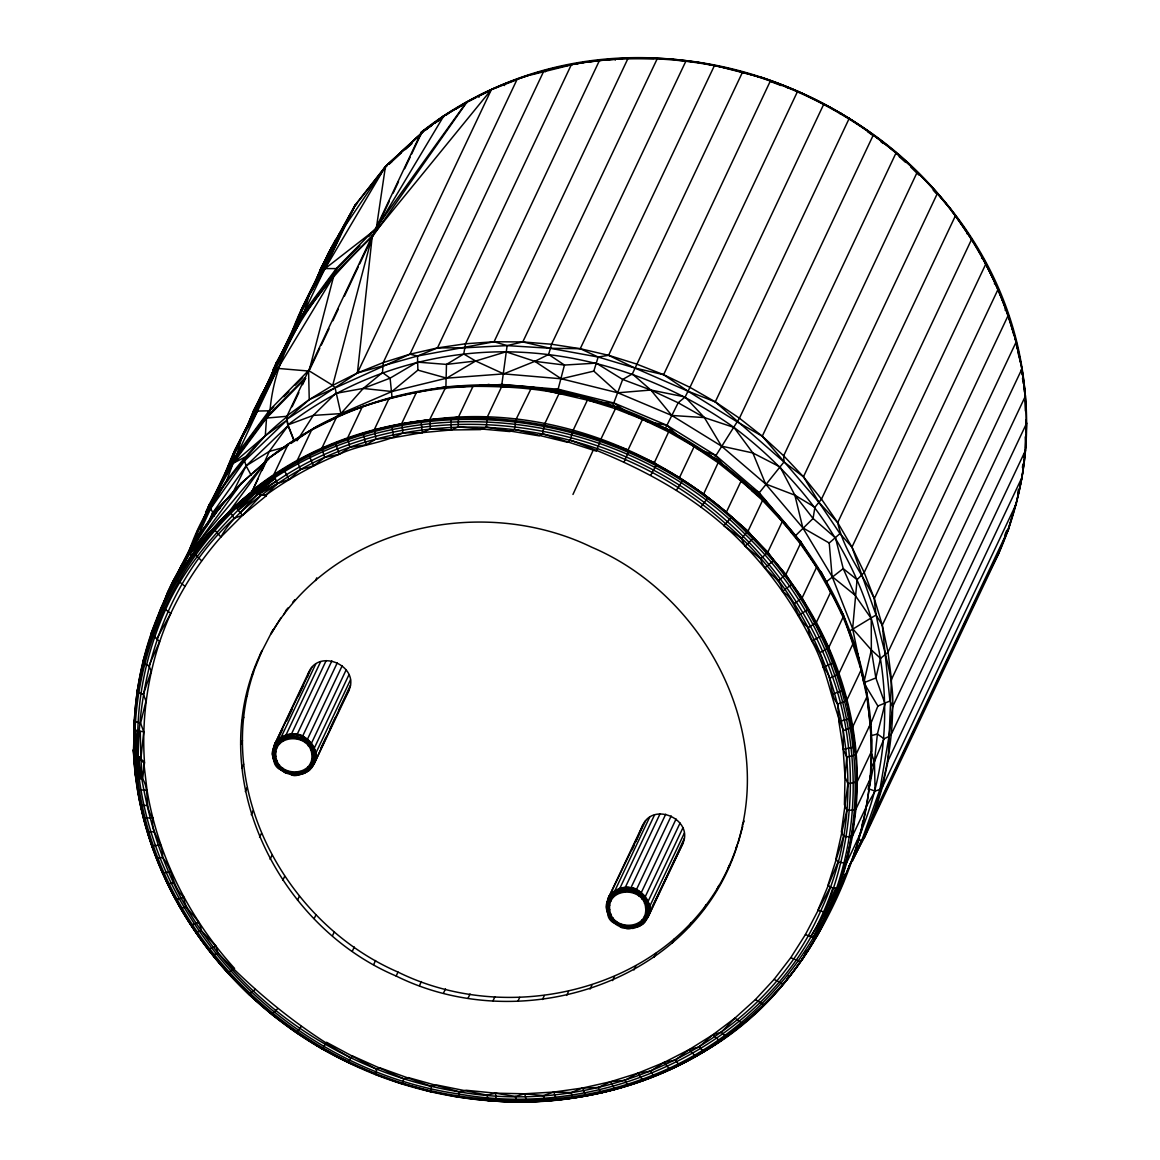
<?xml version="1.0" encoding="UTF-8"?>
<svg xmlns="http://www.w3.org/2000/svg" width="1160" height="1160" viewBox="0 0 1160 1160"><rect width="100%" height="100%" fill="white"/><g stroke="black" fill="none" stroke-linecap="round" stroke-linejoin="round"><path stroke-width="1.5" d="M262 470.568L266.553 460.911L229.738 511.009L213.585 528.684L220.893 537.037L242.57 515.272L266.438 495.639L255.084 493.435C219.443 527.539 185.353 564.456 165.3 610.232C144.84 655.893 135.401 706.338 138.127 756.291L138.635 757.654C146.653 818.974 165.053 879.802 201.304 930.639C260.507 1016.595 356.192 1075.581 459.128 1091.806C601.431 1116.891 760.612 1047.103 820.482 911.427C882.615 779.389 834.17 616.062 725.725 523.812C601.953 411.655 397.358 390.587 262.392 494.61L261.478 494.914C245.935 507.007 230.434 519.39 220.893 537.037C200.694 559.976 183.816 585.626 170.825 613.292C149.799 659.982 140.954 711.718 144.507 762.743L136.184 753.913L134.183 749.824C132.356 700.654 141.709 651.21 161.922 606.317C183.657 562.615 206.93 518.128 241.439 483.096L268.743 458.925L241.439 483.096L218.936 507.659C194.561 537.182 180.612 573.185 161.922 606.317L161.298 609.087L174.377 580.421L176.479 579.376C196.489 545.997 221.444 515.635 252.097 491.477L266.075 460.375C352.77 390.485 472.555 369.199 579.783 395.937C721.201 430.838 842.407 548.477 867.042 694.144C882.238 778.027 859.357 863.794 816.814 936.41C789.945 983.419 750.926 1023.221 704.627 1051.279C598.226 1116.514 459.331 1116.862 348.363 1062.632C228.68 1006.14 138.707 884.268 133.429 750.317L134.981 746.576M134.183 749.824L133.458 749.795C136.981 832.372 172.608 911.745 227.636 972.834L234.567 968.411C189.588 918.749 158.079 856.704 147.073 790.453L137.547 789.554C147.537 850.135 174.203 907.54 212.845 955.144L218.036 953.07C257.201 994.135 301.368 1029.63 350.668 1057.877L352.887 1056.137L403.752 1078.843L408.334 1077.596L459.128 1091.806L466.175 1090.269L495.479 1093.184L515.374 1096.418L524.784 1093.779L553.871 1092.053L582.552 1088.022L610.595 1081.715L637.84 1073.174L664.071 1062.458L689.112 1049.64L712.805 1034.822L734.962 1018.088L755.435 999.558L774.082 979.373L790.772 957.667L805.403 934.597L830.313 887.154L828.037 885.008L843.552 836.389L841.362 831.981L847.945 783.725L845.016 776.982L843.16 749.23L843.407 730.495C831.401 701.409 827.268 669.059 811.783 641.001C794.672 606.143 772.067 574.157 745.213 546.128C697.566 495.465 634.607 463.884 570.198 440.176L567.979 442.38L514.46 429.345L509.849 431.563L458.214 426.923L451.284 429.954L422.341 432.622L402.882 432.941C383.047 443.396 359.644 444.512 339.314 454.256C313.316 464.913 288.666 478.572 265.945 495.102L277.515 483.502L289.029 479.486L300.454 469.553L313.534 465.841L324.611 457.446L339.314 454.256L349.841 447.282L366.154 444.816L375.985 439.089L393.907 437.596L422.341 432.622L430.346 428.881L451.284 429.954L480.515 429.606L486.315 427.068L539.081 435.841L542.488 433.724L544.663 423.98L559.12 393.399L579.783 395.937L587.467 399.997L615.308 408.668L669.654 430.142L718.33 462.884L765.614 500.888L800.371 543.808L816.582 567.298L843.32 614.684L861.155 669.914L867.042 694.144L871.552 739.921L870.42 778.447L855.964 809.028L852.571 835.794L846.916 862.083L839.042 887.719L828.356 913.007C770.081 1041.187 625.269 1114.122 487.678 1100.448L487.229 1095.156L437.059 1085.064L431.245 1086.354L380.204 1067.939L376.84 1069.332L375.101 1074.334L402.592 1084.049L403.752 1078.843M275.892 756.335C273.064 733.54 310.01 732.874 311.793 754.29C314.621 777.084 277.675 777.751 275.892 756.335C268.656 757.741 274.18 746.416 275.775 743.864M272.702 755.943L272.687 750.389M311.779 758.756C325.264 759.945 305.211 731.699 297.018 734.715C291.943 730.93 266.858 742.154 277.153 747.649M304.805 769.602C307.849 775.33 312.475 766.253 314.244 763.715L348.971 690.258C359.875 666.449 319.812 648.005 308.908 671.872L274.18 745.329L272.716 750.621L275.906 751.868M609.711 909.701C606.868 886.921 643.829 886.255 645.612 907.671C648.44 930.451 611.479 931.117 609.711 909.701C602.62 911.035 607.927 899.827 609.595 897.231M645.583 912.122C659.068 913.312 639.029 885.08 630.837 888.082C625.762 884.312 600.677 895.534 610.957 901.015M641.973 920.054L645.018 921.663L648.063 917.096L682.834 843.538C693.738 819.714 653.674 801.27 642.77 825.137L608 898.695L606.535 904.003L609.725 905.249M848.612 867.216L864.562 837.288L998.485 553.958C1013.173 521.231 1022.25 486.156 1025.469 450.442L1025.846 437.349M346.97 1061.516L324.176 1049.481L348.45 1062.429C229.492 1006.213 139.606 885.225 134.154 751.97L134.343 750.955C130.384 651.963 175.928 554.668 252.445 492.232L252.749 492.173C396.474 377.261 620.44 404.057 746.793 532.803C853.586 634.389 890.3 804.938 816.814 936.41L815.538 938.019C779.984 1000.645 721.883 1049.307 655.212 1075.943C629.126 1086.427 601.764 1093.865 573.91 1097.795C572.025 1098.085 571.865 1093.923 571.082 1092.561L553.871 1092.053L543.387 1095.547L524.784 1093.779L495.479 1093.184L487.229 1095.156M218.036 953.07L215.716 945.98L201.304 930.639C200.085 917.154 184.077 911.368 183.99 897.434C171.752 886.385 173.174 869.551 162.574 857.501C163.502 842.943 150.249 832.793 152.786 817.974C143.477 806.272 150.452 791.163 142.651 778.94L135.821 777.635L133.429 750.317L135.038 716.547M486.315 427.068L487.229 417.179L501.685 386.599L531.759 387.179L616.322 406.855L668.827 432.027L718.982 460.897L762.54 500.453L800.748 541.532L816.582 567.298L821.57 572.489L843.088 617.192L857.646 653.907L866.883 696.913L870.348 724.13L871.522 751.361L857.081 781.927L847.945 783.725M1016.899 500.047C1052.715 363.283 986.087 214.875 873.422 134.531C839.028 109.982 799.892 90.088 759.8 76.778C646.976 39.745 515.301 57.304 421.457 132.022L287.187 415.686L286.65 419.485L287.767 424.951L293.915 440.626M859.183 835.939C888.864 767.673 892.272 689.707 871.247 618.512C848.076 541.691 797.833 475.31 733.976 427.431C667.595 380.291 587.671 352.51 506.021 351.813C427.634 351.465 349.899 376.942 287.767 424.951L313.287 415.411L340.895 413.613L391.891 391.529L446.687 378.16L503.686 373.882L561.295 378.798L617.86 392.79L671.77 415.454L721.491 446.122L765.586 483.952L802.821 527.843L832.111 576.549L852.643 628.691L863.823 682.761L877.888 706.034L869.304 727.378M287.187 415.686L309.242 399.62L332.702 385.366L357.411 372.983L383.221 362.587L409.959 354.206L437.465 347.927L465.551 343.766L494.059 341.765L522.798 341.924L551.58 344.244L580.246 348.711L608.579 355.308L636.434 363.993L663.607 374.695L689.953 387.353L715.285 401.882L739.442 418.209L762.279 436.203L783.667 455.778L803.445 476.789L821.483 499.119L837.694 522.624L851.962 547.128L864.2 572.518L874.321 598.603L882.282 625.24L888.009 652.239L891.46 679.441L888.154 760.539L882.499 786.828L874.611 812.464L864.562 837.288L862.068 839.666L854.152 853.499M848.496 866.984C876.076 818.38 892.359 762.816 892.649 706.672C894.534 669.523 876.423 635.346 874.321 598.603C862.213 573.402 843.624 550.188 837.694 522.624L819.148 502.628L762.279 436.203L737.383 421.993L688.054 391.239L663.607 374.695L634.708 367.952L598.168 357.033L580.246 348.711L550.144 348.275L507.123 345.607L464.406 347.797L437.465 347.927L417.498 356.019L417.89 370.127L391.891 391.529L363.254 388.44L335.646 393.399L313.287 415.411L297.047 440.771M1025.252 436.856L1025.498 447.688L1022.076 477.209L1016.552 501.729L1008.591 527.829L998.485 553.958L983.999 582.74M1026.02 432.187C1035.387 159.529 713.806 -26.622 477.572 96.237L479.095 97.179M134.343 750.955L133.429 750.317L134.343 750.955C129.427 652.109 174.304 553.015 252.112 491.854L252.097 491.477M147.073 790.453L143.782 762.729L133.675 751.057L136.373 778.041L134.966 752.144C131.849 652.761 177.19 556.148 253.373 492.783L253.721 492.594C398.3 380.944 619.28 405.84 745.329 534.441C852.643 637.087 887.705 805.417 814.654 938.077L805.403 934.597M134.125 729.234L135.865 730.278L136.184 753.913L138.127 756.291C139.374 667.812 167.838 579.797 234.088 518.317L242.57 515.272L261.478 494.914L266.438 495.639L262.392 494.61M998.383 553.088L1008.547 529.134L1016.552 501.729M1025.498 447.688L1026.571 423.342L1025.832 419.659M242.57 515.272L238.322 510.487L257.781 494.16L261.478 494.914L253.373 492.783L251.618 490.941C389.847 379.639 603.157 401.128 731.554 516.983L723.854 525.784L741.385 538.399L745.213 546.128L760.713 558.946C763.788 572.707 780.579 576.824 782.507 591.194C796.093 600.314 796.006 617.468 808.172 627.734C809.172 642.857 823.76 651.644 823.136 667.261C833.967 677.338 828.284 693.332 837.795 704.091L838.883 721.563L843.16 749.23L846.785 757.088L845.016 776.982L844.422 804.634L846.858 810.202L852.368 810.231L855.964 809.028C877.018 578.826 643.002 384.554 421.036 421.036L422.341 432.622M737.383 845.118C694.188 983.782 520.68 1037.895 396.14 976.024C275.674 924.998 201.71 772.096 262.16 650.412L251.821 675.889M729.567 864.997C675.439 987.61 513.779 1029.384 398.01 972.08C286.636 923.867 213.164 790.366 253.692 671.945M867.042 694.144L866.883 696.913L852.426 727.494L843.407 730.495M459.128 1091.806L459.157 1097.287L430.607 1091.458L402.578 1083.817M869.362 782.434L870.565 775.387C866.969 814.291 857.806 853.223 839.042 887.719L837.462 888.371C804.808 972.211 737.296 1042.202 653.182 1075.044C591.933 1099.651 524.015 1106.176 458.939 1095.954C291.305 1071.912 143.391 926.478 135.676 754.188L137.721 730.858L135.865 730.278M981.577 258.216L983.071 258.231L998.136 289.188L864.2 572.518L857.066 579.681L852.643 628.691L871.348 649.962L880.541 658.343L875.858 677.947L885.008 703.656L877.409 734.019L874.437 761.699L868.97 788.902L875.118 791.135L879.947 789.365L882.499 786.828L1016.421 503.498M812.856 937.773C853.571 858.226 862.678 761.961 832.634 677.208C812.087 617.323 774.952 563.615 727.552 521.812C602.388 408.378 394.588 387.266 258.985 494L277.515 483.502L273.673 474.889L288.13 444.309L316.622 426.517C356.743 404.434 401.433 394.893 446.02 386.7C483.836 385.888 521.884 385.888 559.12 393.399M896.245 152.511L762.279 436.203M445.846 388.643L446.484 364.399L463.739 353.988L465.551 343.766L599.488 60.436L605.128 60.073M514.46 429.345L516.011 419.5L531.759 387.179L580.406 396.445L616.583 407.262L667.74 429.591M501.685 386.599L488.737 384.511L472.947 386.439L458.49 417.02L450.834 418.296L451.284 429.954M148.175 647.091L142.752 661.722L144.579 663.97L148.871 665.941L151.293 670.973L143.391 694.274L145.986 701.118L140.592 723.115L143.724 731.8L140.838 759.22L142.651 778.94L144.507 762.743L141.129 760.22M742.676 72.819L742.734 71.717L608.579 355.308L598.168 357.033L550.144 348.275L522.798 341.924L507.123 345.607L494.059 341.765L417.498 356.019L357.411 372.983L286.65 419.485L309.242 399.62L409.959 354.206L417.498 356.019M770.515 80.663L632.33 373.94L622.688 379.45L612.219 407.059M1022.438 467.567L1022.844 464.174M1023.671 457.373L1024.091 453.966M1026.571 423.342L892.649 706.672L888.966 736.484L879.947 789.365L862.068 839.666L857.414 840.928M291.406 772.082C289.754 779.592 305.109 772.966 307.197 771.777M625.226 925.462C621.89 931.741 639.697 927.144 624.993 927.971M296.279 738.543L297.134 734.396L331.847 660.939M630.083 891.909L630.953 887.762L665.724 814.204M455.373 109.257L467.842 101.964L443.772 115.971L422.11 131.747L411.611 154.048M431.245 1086.354L430.679 1091.719L404.434 1084.223M727.712 868.941C784.841 747.562 710.877 597.878 591.861 547.274C482.879 494.233 333.819 525.726 271.005 633.867L280.793 618.062M759.8 76.778C837.143 101.804 906.467 150.815 955.419 215.789L821.483 499.119L814.914 507.268L813.058 518.476L795.571 535.63L796.818 538.878M862.764 821.222L861.372 831.503L846.916 862.083L843.392 862.88L838.013 862.083L835.896 858.835L846.858 810.202M868.173 789.496L868.767 785.972M507.123 345.607L501.83 384.438L496.799 385.743M610.914 914.094C603.113 912.688 614.061 927.551 616.583 921.489M267.902 413.613L269.99 410.785C275.848 340.344 323.451 282.996 372.78 236.205L467.204 101.732M1017.74 492.739L1018.451 489.404M871.348 649.962L863.823 682.761L875.858 677.947L871.348 649.962L871.247 618.512L854.963 595.095L843.218 568.617L835.519 537.907L813.058 518.476L794.861 495.175L780.129 467.016L752.855 452.965L721.491 446.122L704.395 417.586L685.139 396.981L650.876 390.036L622.688 379.45L596.167 363.123L564.456 365.052L534.847 361.34L506.021 351.813L475.643 361.006L446.484 364.399L417.296 362.123L390.093 378.16L363.254 388.44L340.895 413.613L329.092 421.385M463.739 353.988L475.643 361.006L503.686 373.882L534.847 361.34L548.622 354.452L551.58 344.244L685.966 60.987M570.198 440.176L573.011 430.577L587.467 399.997M309.474 369.344L333.746 275.906L271.498 378.972M458.49 417.02L458.214 426.923M787.727 86.884L787.393 87.885M340.895 413.613L335.022 387.599L332.702 385.366L372.302 235.625L491.347 89.653L516.577 79.866M140.911 676.86L137.17 690.635L139.026 692.679L143.391 694.274M738.035 843.465L742.762 826.268M242.817 447.485L236.553 455.952L241.585 438.248L257.535 411.046L277.704 368.401L309.024 371.07L308.56 370.504L269.454 410.292L235.944 455.547L209.075 504.832L199.723 529.236M210.004 521.637L212.526 513.082L246.108 465.885L288.245 425.488L287.419 421.385M307.414 676.947L308.908 671.872M642.77 825.137L635.868 841.653M644.351 916.342L647.846 917.241L684.327 838.462M244.673 431.897L261.072 395.284L277.023 368.082C261.827 406.058 236.234 438.886 223.692 478.079L234.001 452.11L251.155 419.093L268.7 381.495L277.023 368.082L277.704 368.401M534.847 361.34L561.295 378.798L593.818 371.113L598.168 357.033M153.12 630.286L160.631 608.783L173.144 580.971L198.563 534.064L201.086 531.701L198.374 536.022M157.934 619.048L160.732 610.74M227.374 470.235L241.585 438.248L209.743 505.137L209.075 504.832L203.174 521.928M153.25 630.59L166.808 594.283L198.563 534.064C190.037 555.249 175.392 573.098 166.808 594.283M203.942 519.26L206.306 512.445L233.102 463.246L266.539 418.078L305.573 378.363L305.109 377.798L266.002 417.586L232.493 462.84L205.624 512.125L206.306 512.445C227.418 475.803 254.533 442.627 287.68 416.223L266.539 418.078L265.306 435.754C233.581 471.337 202.087 508.544 187.891 555.074M266.93 387.063L276.283 362.66L303.137 313.374L336.646 268.119L375.753 228.332L466.639 102.037C593.326 31.48 758.553 49.764 873.379 134.879L739.442 418.209L713.588 459.244M270.555 378.798L273.499 370.272L300.31 321.074L258.839 401.969M271.556 376.348L276.283 362.66L276.95 362.978L294.915 326.337M156.528 620.991L168.301 591.121M225.315 474.266L235.494 448.949M291.464 335.138C304.892 296.887 326.047 261.913 344.23 225.91L344.911 226.229L385.439 166.504L422.704 132.254L421.457 132.022L421.602 132.893L443.178 116.29L466.639 102.037M845.466 873.538L843.683 878.569L845.785 873.973M797.602 91.321L663.607 374.695M192.56 544.635L197.49 531.062L210.931 505.006L210.642 508.5L198.157 535.847M329.57 252.837L331.426 247.732L355.163 205.059L385.439 166.504L418.774 135.879M244.977 432.187L254.17 409.451L268.7 381.495L252.677 412.612M290.203 337.589C302.615 297.671 329.005 264.552 344.23 225.91L328.28 253.112L311.88 289.724L321.378 267.279L335.907 239.323L319.885 270.439M312.171 290.014L321.378 267.279M214.484 515.779L210.642 508.5L244.557 460.825L287.129 420.022L265.306 435.754L233.102 463.246L226.78 480.312L197.49 531.062M161.472 609.841L163.284 604.969M227.476 470.916L233.841 454.836M247.051 428.098L258.202 402.781L268.163 384.584L262.276 397.286M297.09 322.262L298.888 317.39M314.258 285.925L325.394 260.608L336.197 240.888M557.38 392.007L564.456 365.052L548.622 354.452M201.855 524.218L206.306 512.445L191.53 546.824M177.509 575.447L181.235 565.601L192.038 545.882M292.189 332.558L302.702 306.776M622.587 410.379L616.322 406.855L600.851 439.248L596.37 451.153L542.488 433.724M823.991 103.718L689.953 387.353L685.139 396.981L678.179 402.781L664.955 429.229M1004.864 535.007L1006.779 530.279M837.462 888.371L832.909 887.849C781.956 1038.751 611.088 1121.517 458.983 1094.011C292.001 1070.259 147.813 926.173 136.996 755.798L137.822 778.505L134.835 753.029L136.184 753.913M571.082 1092.561L582.552 1088.022L598.299 1087.486L610.595 1081.715L624.848 1080.351L637.84 1073.174L650.572 1071.188L664.071 1062.458L675.294 1060.081L689.112 1049.64L698.885 1047.074L704.12 1051.583C826.369 981.36 885.268 824.107 843.117 690.403C815.582 593.978 744.473 511.139 656.342 464.812L654.37 462.608L628.764 451.385L628.038 449.95L600.46 440.191M244.745 431.825L254.17 409.451M225.055 475.15L228.491 466.914L209.743 505.137L214.078 497.205M292.262 332.978L295.017 326.395M151.133 637.159L151.032 633.534L160.617 610.711M1025.469 450.442L891.547 733.758L888.966 736.484L884.036 738.775L874.437 761.699L870.783 767.775M835.577 888.313L825.267 912.877L810.361 936.961M188.007 555.002L189.413 551.74M329.57 251.995L355.772 204.638L386.019 166.126L421.979 132.544L421.457 132.022L444.454 116.174M624.051 462.086L628.764 451.385M838.013 862.083L817.858 910.324L828.356 913.007M148.871 665.941L159.601 641.611L151.032 633.534M263.421 464.652L269.279 451.399L288.245 425.488L293.785 439.582M326.975 257.549L331.426 247.732M286.853 770.617L285.781 772.995L291.29 774.648M620.673 923.998C615.467 929.174 634.128 928.841 619.6 926.376C605.897 920.779 601.605 899.87 614.988 891.518C629.343 881.817 651.441 894.911 648.889 912.326C648.991 917.415 638.595 931.901 634.52 924.926M832.01 904.22L834.199 899.42M166.634 597.009L164.488 601.736L166.707 597.023M168.069 593.862L173.101 582.856M176.204 576.607L182.99 563.832M238.873 443.83L258.202 402.781M295.699 324.742L308.792 296.075L385.439 166.504L376.232 228.897L443.772 115.971L434.289 123.206M316.593 280.502L318.768 275.717M326.047 259.796L332.5 247.385M206.524 526.22L212.526 513.082L231.899 494.638L246.108 465.885L269.279 451.399L285.751 446.948M300.832 739.993L337.328 662.693M572.967 494.464L593.195 450.167M634.65 893.374L671.19 815.958M847.191 870.913L853.499 857.153M259.956 399.721L273.499 370.272L272.832 369.967L303.137 313.374M348.363 1062.632L375.26 1074.044M261.739 395.589L273.499 370.272M236.553 455.952L257.535 411.046L269.99 410.785M356.627 204.61L355.163 205.059L300.295 320.131M181.235 565.601L173.811 581.29L183.787 563.078M308.226 296.945L325.394 260.608M231.681 459.563L233.929 454.822M241.396 439.031L248.863 423.226M313.084 287.375L316.071 281.053M189.805 550.594L184.614 561.571L183.947 561.266L191.356 545.577L201.086 531.701M243.513 434.565L260.782 400.447M323.51 267.743L330.223 253.532M156.731 620.948L158.209 617.801M232.493 462.84L235.944 455.547M266.002 417.586L269.454 410.292M299.686 320.668L333.21 275.413L336.646 268.119M252.865 489.868L258.187 478.601M292.146 406.754L298.86 392.559M302.586 384.685L305.573 378.363M309.793 369.445L319.769 348.319M321.305 345.071L328.99 328.817M332.833 320.696L338.212 309.329M344.361 296.322L358.179 267.075M359.716 263.827L369.707 242.701M371.243 239.453L372.78 236.205M377 227.273L380.074 220.762M381.611 217.514L389.296 201.245M393.153 193.096L398.533 181.714M404.68 168.693L410.075 157.31M472.947 386.439C425.647 387.802 379.305 397.808 336.298 417.673L321.842 448.238L324.611 457.446M491.347 89.653L357.411 372.983L372.302 235.625L333.21 275.413M283.881 614.597L285.113 611.972M245.688 698.247L247.558 694.303M388.846 398.895L374.39 429.461L375.985 439.089M409.959 354.206L543.895 70.876L545.49 71.717M241.947 721.215L243.817 717.271M315.535 580.493L316.781 577.854M240.627 744.575L242.498 740.616M416.338 392.602L401.882 423.183L402.882 432.941M437.465 347.927L571.387 64.597L572.228 64.656L532.005 74.675M241.758 768.094L243.629 764.135M245.311 791.54L247.181 787.596M311.75 667.435L274.195 745.576M277.327 740.602L282.721 729.176M286.578 721.012L291.986 709.587M298.149 696.522L303.558 685.096M315.781 663.911L281.053 737.368L282.88 741.023M320.696 661.577L285.983 735.019L286.984 739.065M251.256 814.712L253.126 810.767M326.177 660.562L291.464 734.004L291.551 738.224M259.55 837.375L261.421 833.431M494.059 341.765L627.995 58.435L653.95 58.58M342.214 665.695L307.501 739.152L304.906 742.502M346.216 669.755L311.489 743.212L308.241 745.88M349.029 674.583L314.317 748.026L310.59 749.896M350.479 679.847L315.752 753.304L311.793 754.29M350.45 685.197L314.041 763.874L311.199 768.283L308.154 766.673M314.476 761.627L311.199 768.283M320.653 748.577L326.047 737.151M329.904 728.987L335.312 717.562M339.169 709.398L348.971 690.258M270.091 859.299L271.962 855.355M522.798 341.924L657.27 58.667M282.793 880.295L284.664 876.337M297.525 900.145L299.396 896.187M580.246 348.711L714.516 65.439L704.12 63.597M314.157 918.647L316.027 914.704M332.514 935.656L334.385 931.697M352.423 950.982L354.293 947.024M373.709 964.482L375.564 960.523M628.038 449.95L642.495 419.369M396.14 976.024L398.01 972.08M654.37 462.608L669.378 430.316L676.628 435.45M419.514 985.507L421.385 981.563M679.702 477.151L694.159 446.571M892.649 706.672L889.938 701.017L882.282 625.24L876.046 615.003L851.962 547.128L839.956 533.586L819.148 502.628L803.445 476.789L784.001 461.97L715.285 401.882L849.294 118.233L848.598 119.059M443.613 992.844L445.483 988.885M703.874 493.464L718.982 460.897L709.18 455.75M468.19 997.948L470.061 993.989M493.029 1000.761L494.899 996.817M726.711 511.473L741.167 480.892M517.867 1001.283L519.738 997.339M542.474 999.499L544.345 995.556M782.318 521.478L767.862 552.058L760.713 558.946M803.445 476.789L937.367 193.474C918.851 172.506 897.448 152.511 874.524 135.734M645.627 820.7L608.014 898.957M632.011 849.831L634.332 844.915M649.643 817.191L614.872 890.749L616.699 894.389M566.616 995.425L568.487 991.481M654.573 814.842L619.803 888.401L620.788 892.432M660.054 813.827L625.284 887.385L625.37 891.59M590.063 989.103L591.919 985.159M676.091 818.974L641.321 892.533L638.725 895.883M680.079 823.02L645.308 896.579L642.06 899.261M682.892 827.848L648.121 901.407L644.409 903.278M612.582 980.591L614.438 976.633M684.342 833.112L649.571 906.67L645.612 907.671M638.624 922.983C643.974 930.291 648.687 912.702 650.615 910.092M652.166 906.815L682.834 843.538M816.582 567.298L802.126 597.878L794.208 603.751M837.694 522.624L971.63 239.293L955.419 215.789M633.954 969.963L635.825 966.005M653.979 957.333L655.85 953.375M830.85 591.817L816.393 622.398L808.172 627.734M851.962 547.128L985.898 263.813M672.466 942.805L674.337 938.861M689.243 926.55L691.099 922.606M742.313 825.05L744.169 821.106M704.12 908.701L705.99 904.756M736.179 847.409L737.412 844.784M716.996 889.43L718.852 885.486M853.209 643.292L838.753 673.873L830.023 678.049M874.321 598.603L1008.258 315.288L998.136 289.188M861.155 669.914L846.698 700.495L837.795 704.091M882.282 625.24L1016.204 341.91L1008.258 315.288M1016.204 341.91L1021.931 368.909L888.009 652.239L880.541 658.343M846.785 757.088L855.891 754.696L870.348 724.13M891.46 679.441L1025.396 396.111L1021.931 368.909M867.028 805.214L852.571 835.794L848.989 836.795L843.552 836.389M888.154 760.539L1022.076 477.209M786.465 980.62L788.742 975.792M802.618 959.146L806.417 951.098M874.611 812.464L1008.547 529.134M816.814 936.41L828.226 912.267M852.397 861.155L863.229 838.216M864.78 834.939L870.971 821.845M872.523 818.568L880.266 802.198M881.817 798.921L889.56 782.536M893.417 774.343L901.16 757.973M902.712 754.696L910.455 738.325M912.006 735.048L919.749 718.663M923.621 710.471L929.029 699.016M932.901 690.823L940.644 674.453M942.195 671.176L949.938 654.791M953.81 646.613L959.233 635.143M963.105 626.951L968.513 615.496M972.385 607.303L980.128 590.918M276.95 362.978L308.792 296.075L303.76 313.78L308.981 306.719M234.001 452.11L245.572 428.852L256.868 410.741L257.535 411.046M184.614 561.411L189.805 550.536M350.668 1057.877L348.45 1062.429M301.208 309.938L312.779 286.68L324.075 268.569L337.197 268.613L359.861 245.557M993.526 562.615L997.586 554.683M832.082 904.235L843.436 881.977M656.342 464.812L650.818 475.122M156.977 638.348L170.825 613.292L162.023 607.202L176.479 579.376L191.212 555.567L213.585 528.684M260.289 654.37L272.875 629.923M329.788 251.865L335.719 240.946M337.4 237.814L355.163 205.059M279.546 358.208L284.736 348.696M286.462 345.52L291.653 335.994M293.379 332.818L298.57 323.306M215.804 494.029L220.994 484.517M222.72 481.342L224.445 478.166M226.171 474.991L227.911 471.815M229.637 468.64L231.362 465.464M233.088 462.303L234.827 459.128M310.72 292.392L319.029 277.226L318.362 276.921M332.935 245.761L334.689 242.701M336.443 239.656L348.739 218.326M866.332 806.302L875.118 791.135L874.437 761.699L870.797 751.912M338.705 236.799L340.474 233.783M342.243 230.753L344.911 226.229M264.407 391.065L266.176 388.034M682.776 480.284L676.497 490.158M219.182 509.356L221.908 504.774L244.079 480.689M757.494 495.001L784.001 461.97L783.667 455.778L917.241 172.129M194.764 541.764L196.576 538.892M707.904 497.712L700.901 507.079M199.244 534.383L218.936 507.659M840.333 114.043L840.986 113.187M241.439 483.096L190.341 553.218L191.212 555.567M301.368 1026.455L296.438 1032.603L271.889 1014.405L248.907 994.439L227.636 972.834M313.156 301.078L318.391 294.017M323.611 286.955L331.977 275.674M334.065 272.846L337.197 268.613M245.963 443.25L253.271 433.361M256.404 429.127L263.726 419.253M201.753 532.005L210.236 520.535M213.425 516.243L221.908 504.774M370.04 187.529L381.22 173.304M383.452 170.447L385.7 167.606M266.553 460.911L189.66 552.914L183.947 561.266L193.706 541.705L193.865 543.213M731.554 516.983L748.084 531.034L753.536 537.936L745.213 546.128M285.737 610.653L288.028 607.913M292.61 602.417L294.901 599.676M282.764 768.123C280.27 774.198 269.294 759.292 277.095 760.713M277.53 1008.779L271.889 1014.405M446.02 386.7L429.983 419.021L430.346 428.881M209.38 532.425L190.341 553.218L229.738 511.009L252.112 491.854L251.618 490.941M274.412 1016.015L297.902 1033.212L322.364 1048.901L326.54 1042.274L376.84 1069.332M753.536 537.936L767.862 552.058L773.72 560.439L764.803 567.979M240.12 512.676L257.781 494.16L251.633 491.347C308.226 446.76 378.986 421.66 450.834 418.296M698.885 1047.074L712.805 1034.822L721.172 1032.255L734.962 1018.088L742.98 1023.99M368.677 236.582L371.185 234.03M271.251 409.509L273.774 406.942M283.837 396.691L288.883 391.572M295.176 385.163L302.731 377.478M839.956 533.586L829.226 543.01L832.111 576.549L854.963 595.095M873.176 134.69L872.595 135.256L867.651 131.732M741.385 538.399L748.084 531.034L762.54 500.453L765.614 500.888M363.964 405.449L362.094 407.262L347.652 437.842L349.841 447.282M773.72 560.439L785.914 574.374L791.961 584.336L782.507 591.194M389.368 163.763L417.586 137.097M255.214 989.393L248.907 994.439M389.441 163.749L401.316 152.757M405.275 149.103L411.858 142.999M418.455 136.909L421.095 134.459M389.441 163.821L392.08 161.443M405.246 149.611L411.814 143.695M825.63 582.305L843.218 568.617L857.066 579.681M791.961 584.336L802.126 597.878L808.129 609.464L798.211 615.583M234.088 518.317L229.738 511.009L252.039 491.753C300.193 452.791 359.803 428.707 421.036 421.036M238.322 510.487L236.263 507.239L253.373 492.783L252.749 492.173M237.046 508.646L254.91 493L274.659 478.732L256.737 493.493L276.022 481.197M527.684 1101.406L516.635 1102L515.374 1096.418M363.254 388.44L382.51 372.548L383.221 362.587L517.142 79.257L529.917 74.849M315.52 758.829C318.391 743.313 300.541 729.959 285.983 735.019C282.736 736.368 273.093 740.442 279.531 743.952M649.339 912.21C652.21 896.68 634.361 883.34 619.803 888.401C616.554 889.749 606.898 893.823 613.336 897.318M437.712 121.553L441.757 118.32M808.129 609.464L822.106 635.636L811.783 641.001M324.742 268.873L374.796 230.013M550.899 1100.274L545.243 1101.115L543.387 1095.547M431.563 125.266L424.792 130.428L431.839 125.338M322.364 1048.901L296.438 1032.603M848.569 631.678L876.046 615.003M266.075 460.375L288.13 444.309M434.652 123.308L443.062 117.189M314.244 763.715L310.532 762.976M778.36 580.783L785.914 574.374L800.371 543.808L800.748 541.532L796.659 538.124M273.615 475.788L251.633 491.347L252.445 492.232M822.106 635.636L828.631 647.773L833.793 662.679L823.136 667.261M252.039 491.753L273.861 476.833L253.721 492.594L255.084 493.435M704.627 1051.279C672.742 1070.332 637.899 1084.15 601.75 1092.604L600.14 1091.574L598.299 1087.486M268.25 458.388L287.912 445.44M290.928 443.439L316.622 426.517M628.894 1085.311L627.082 1084.339L624.848 1080.351M629.952 925.782C629.706 931.901 639.145 925.665 641.016 925.158M445.802 115.319L453.154 109.953M655.212 1075.943L653.182 1075.044L650.572 1071.188M215.716 945.98L208.235 949.736M279.444 764.744L276.935 765.977L281.039 769.935M613.263 918.111L610.755 919.343M680.5 1064.576L678.281 1063.764L675.294 1060.081M727.422 1036.127L724.84 1035.546L721.172 1032.255M833.793 662.679L843.117 690.403L832.184 694.173M475.643 361.006L446.687 378.16L417.89 370.127M843.117 690.403L846.698 700.495L850.019 718.605L838.883 721.563M889.938 701.017L877.888 706.034M469.307 101.181L476.702 97.251M198.824 922.272L190.835 925.317M233.102 463.246L244.963 457.171L244.557 460.825L246.108 465.885L251.155 475.15M336.298 417.673L311.59 430.041L297.134 460.622L300.454 469.553M201.304 930.639L195.721 932.19M850.019 718.605L854.427 747.098L843.16 749.23M478.181 96.468L490.868 90.393M300.701 771.559C302.093 777.331 308.517 769.892 310.822 768.254C318.144 759.858 315.578 746.416 307.023 739.891C290.319 723.941 261.406 747.301 277.138 765.977M820.135 652.543L828.631 647.773L843.088 617.192L843.32 614.684L841.305 613.016M183.99 897.434L175.551 899.739M186.412 907.135L180.51 908.149M171.303 871.653L162.501 873.19M173.478 882.702L169.113 883.789L167.272 883.166M870.508 735.861L877.409 734.019L884.036 738.775M422.11 131.747L423.429 131.457M160.892 845.118L151.772 845.843M966.73 233.638L968.121 233.508M162.574 857.501L158.035 858.226L156.121 857.399M573.91 1097.795L601.75 1092.604M296.133 772.401L296.714 774.967L302.079 773.981M573.968 64.351L585.8 62.002M486.779 385.642L499.148 385.7M152.786 817.974L143.434 817.902M459.026 1097.012C496.436 1102.797 534.702 1103.682 572.17 1098.042L565.065 1098.752M587.932 62.089L600.227 60.508M153.772 831.706L149.103 832.039L147.117 831.01M547.592 390.441L558.395 389.267L613.945 403.013L666.884 425.256L715.691 455.387L759.003 492.522L795.571 535.63L799.284 541.807M554.437 1099.897L561.527 1099.129M608.391 59.783L621.774 58.856M485.576 385.657L501.83 384.438L558.395 389.267L569.458 394.777M814.654 938.077L815.538 938.019M456.793 386.86L465.61 386.411M479.703 385.685L493.754 385.627M147.117 805.461L142.346 805.417L140.302 804.17M538.428 1101.072L545.591 1100.854M800.472 961.77L790.772 957.667M994.352 283.736L995.918 283.895M936.946 193.082L951.185 209.858M599.705 402.462L613.945 403.013L629.372 413.873M783.276 984.13L774.082 979.373M498.945 1100.941L487.678 1100.448M509.748 1101.42L516.939 1101.739M508.022 386.251L518.665 386.903M525.77 387.338L532.875 387.788M660.823 58.899L673.032 59.363M814.914 507.268L794.861 495.175L765.586 483.952L752.855 452.965L733.976 427.431L704.395 417.586L671.77 415.454L650.876 390.036L632.33 373.94M386.019 166.126L386.816 166.184M291.174 774.59L296.714 774.967M1004.966 309.995L1006.605 310.329M764.077 1004.908L755.435 999.558M676.396 60.015L684.371 60.828M573.533 395.69L580.406 396.445L588.453 399.548M137.721 730.858L143.724 731.8M687.604 61.219L702.264 62.973M646.337 421.399L666.884 425.256L677.063 434.971M716.198 65.801L759.785 77.053M134.154 751.97L134.966 752.144L134.705 729.712M720.172 1041.216L712.805 1034.822M140.592 723.115L136.184 721.911L134.299 720.085L134.139 750.288L133.458 749.795M830.313 887.154L832.909 887.849M695.768 1056.485L689.112 1049.64M534.528 388.281L537.863 389.252M501.83 384.438L509.936 386.976M697.015 448.876L715.691 455.387L722.317 463.884M669.972 1069.679L664.071 1062.458M770.327 81.432L781.188 85.55M654.312 424.56L667.711 429.678M715.285 401.882L688.054 391.239L634.708 367.952L608.579 355.308M488.737 384.511L490.274 385.149M642.959 1080.728L637.84 1073.174M503.208 84.506L504.586 85.535M1015.043 337.328L1017.16 349.029M748.272 486.809L759.003 492.522L763.251 500.018M614.916 1089.515L610.595 1081.715M704.395 417.586L678.179 402.781L650.876 390.036L617.86 392.79L593.818 371.113M829.226 543.01L802.821 527.843L794.861 495.175M1021.191 364.762L1017.929 352.437M332.702 385.366L308.56 370.504L309.242 399.62M184.86 586.264L176.479 579.376M669.378 430.316L718.214 460.766L722.288 464.261M586.017 1096.012L582.552 1088.022M382.51 372.548L390.093 378.16L391.978 396.647M201.594 560.773L193.72 553.132M791.308 532.397L795.571 535.63M880.643 141.462L883.326 143.535M751.97 490.724L764.367 500.351L749.447 487.548M556.495 1100.159L553.871 1092.053M270.512 1012.694L252.3 997.18L231.739 976.851L212.845 955.144M725 466.581L730.438 471.236M733.149 473.57L738.587 478.224M741.298 480.559L746.721 485.213M899.145 156.6L905.583 162.385M718.214 460.766L721.984 464.348M910.745 167.011L918.938 175.117M526.538 1101.942L524.784 1093.779M614.611 58.884L615.322 60.059M933.162 190.095L936.12 193.43M766.688 503.034L769.008 505.716M774.808 512.43L777.128 515.112M781.767 520.477L784.087 523.16M788.728 528.525L791.047 531.207M796.847 537.907L799.167 540.589M496.364 1101.318L495.479 1093.184M950.765 209.858C979.475 247.254 1001.428 289.869 1013.956 335.37M289.029 479.486L283.736 469.307M801.125 543.518L811.928 559.57M815.842 565.399L817.814 568.313M313.534 465.841L308.981 455.242M828.878 588.917L830.545 592.122M339.314 454.256L335.515 443.323M366.154 444.816L363.167 433.593M235.9 506.267L236.263 507.239M393.907 437.596L391.747 426.155M607.956 914.558L606.52 909.309M272.673 755.74L274.137 761.178M854.427 747.098L855.891 754.696M1021.322 369.59L1022.033 374.767M1022.511 378.218L1023.221 383.395M1023.685 386.831L1024.396 392.007M135.734 777.04L133.675 751.057M161.922 606.317L162.023 607.202M140.157 778.824L138.635 757.654L140.838 759.22L140.273 731.38M1024.845 400.649L1025.396 411.017M273.485 751.158C269.367 775.373 310.459 784.247 314.418 759.003C318.536 734.788 277.443 725.913 273.485 751.158M274.166 751.419C270.193 774.764 309.793 783.305 313.62 758.988C317.579 735.643 277.98 727.102 274.166 751.419M274.993 751.665C271.193 773.981 309.067 782.159 312.721 758.901C316.506 736.586 278.646 728.408 274.993 751.665M607.303 904.524C603.186 928.754 644.279 937.613 648.237 912.384C652.355 888.154 611.262 879.294 607.303 904.524M607.985 904.8C604.012 928.145 643.611 936.685 647.439 912.369C651.398 889.024 611.798 880.469 607.985 904.8M608.812 905.046C605.012 927.362 642.872 935.526 646.526 912.282C650.325 889.952 612.465 881.788 608.812 905.046M280.923 769.892L285.781 772.995L280.923 769.892M332.05 247.283L330.846 250.676L332.05 247.283"/></g></svg>
